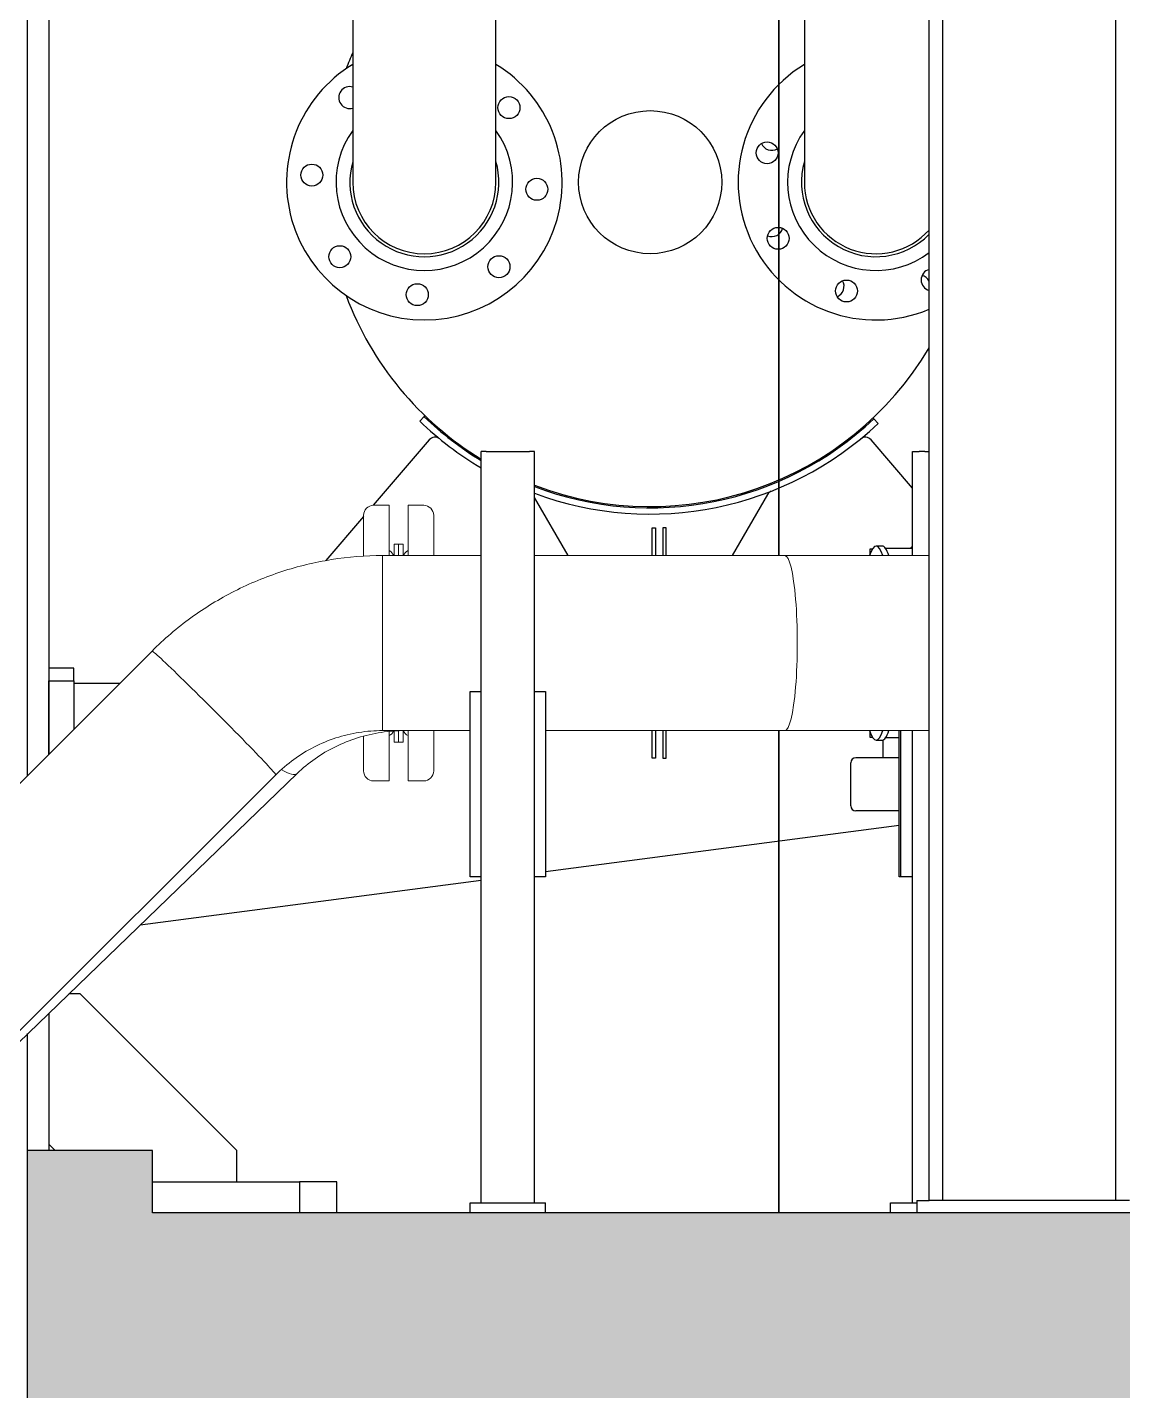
# Model space of a CAD drawing. Header units: millimetres. Extents: x 0 to 157650, y 0 to 89100.
# Drawn here: x 115430 to 118054, y 8704 to 11970 of the extents above; entities that cross this region are included whole.
import ezdxf

# ---------------------------------------------------------------- set-up
doc = ezdxf.new("R2010")
doc.units = ezdxf.units.MM
doc.header["$LTSCALE"] = 150
doc.layers.add('Hatch', color=7, linetype='Continuous', lineweight=18)
doc.layers.add('Visible', color=7, linetype='Continuous', lineweight=25)
doc.layers.add('P_Biomass (BM)', color=150, linetype='Continuous', lineweight=18, true_color=0x007fff)

msp = doc.modelspace()

# ---------------------------------------------------------------- hatches: boundary and pattern name
at = {"layer": 'Hatch'}
h = msp.add_hatch(dxfattribs=at)
h.set_pattern_fill('AR-CONC', color=256, scale=80.749152, angle=45, style=0)
h.set_pattern_definition([(95, (0, 0), (445.3736, 373.7128), [60.562, -666.1805]), (40, (0, 0), (-508.7133, 350.264), [48.4495, -532.9444]), (145.45144, (37.1, 31.14), (-63.3398, 723.977), [51.4697, -566.1663]), (91.1842, (-114.2, 114.2), (703.885, 514.8677), [90.843, -999.271]), (141.6356, (-55.5, 157.1), (-22.529, 1089.881), [77.2045, -849.25]), (36.1842, (-114.2, 114.2), (-22.529, 1089.881), [72.674, -799.4166]), (66, (-28.55, 142.75), (570.712, 110.9352), [60.562, -666.1805]), (11, (-28.55, 142.75), (-275.1193, 552.977), [48.4495, -532.9444]), (116.45144, (19, 152), (295.5927, 663.9122), [51.4697, -566.1663]), (82.5, (0, 0), (-183.13357, 197.0197), [0, -526.4845, 0, -541.0193, 0, -534.9631]), (52.5, (0, 0), (-74.9941, 375.41044), [0, -308.4618, 0, -514.3721, 0, -203.8916]), (12.5, (-127.33, -127.33), (317.68184, 291.92495), [0, -201.8729, 0, -629.8434, 0, -835.7537]), (2.5, (-184.43, -184.43), (275.831, 390.1474), [0, -262.4347, 0, -418.2806, 0, -593.5063])])
h.paths.add_polyline_path([(115730.4, 9130), (115730.4, 9280), (115430.4, 9280), (115430.4, 5830), (110030.4, 5830), (110030.4, 9280), (109730.4, 9280), (109730.4, 9130), (100487.7, 9130), (100487.7, 8830), (100487.7, 8530), (109730.4, 8530), (109730.4, 5530), (115730.4, 5530), (115730.4, 8530), (124973, 8530), (124973, 8830), (124973, 9130)])

# ---------------------------------------------------------------- linework, layer by layer
at = {"layer": 'P_Biomass (BM)'}
for p, q in [((116297.2, 10825), (116259.7, 10825)), ((116297.2, 10825), (116297.2, 10704.6)), ((116342.2, 10704.6), (116342.2, 10825)), ((116342.2, 10825), (116379.7, 10825)), ((116235.7, 10801), (116235.7, 10703.2)), ((116403.7, 10704.6), (116403.7, 10801)), ((116309.2, 10732), (116309.2, 10704.6)), ((116319.7, 10732), (116309.2, 10732)), ((116319.7, 10732), (116319.7, 10704.6)), ((116319.7, 10704.6), (116319.7, 10732)), ((116319.7, 10732), (116330.2, 10732)), ((116330.2, 10704.6), (116330.2, 10732)), ((116281.3, 10704.6), (116281.3, 10285.5)), ((116281.3, 10704.6), (116281.3, 10285.5)), ((116517.6, 10704.6), (116281.3, 10704.6)), ((117244.6, 10704.6), (116645.1, 10704.6)), ((117590.4, 10704.6), (117244.6, 10704.6)), ((115729.1, 10475.9), (114563.1, 9310.5)), ((116235.7, 10272.3), (116235.7, 10189)), ((116491.3, 10285.5), (116281.3, 10285.5)), ((116297.2, 10283.6), (116297.2, 10165)), ((116309.2, 10284.6), (116309.2, 10258)), ((116319.7, 10258), (116309.2, 10258)), ((116319.7, 10285.1), (116319.7, 10258)), ((116319.7, 10258), (116319.7, 10285.1)), ((116319.7, 10258), (116330.2, 10258)), ((116330.2, 10258), (116330.2, 10285.4)), ((116342.2, 10165), (116342.2, 10285.5)), ((116403.7, 10189), (116403.7, 10285.5)), ((117244.6, 10285.5), (116671.3, 10285.5)), ((117590.4, 10285.5), (117244.6, 10285.5)), ((116076.7, 10182.7), (114856.7, 9005.7)), ((116025.3, 10179.5), (114859.3, 9014.1)), ((116297.2, 10165), (116259.7, 10165)), ((116342.2, 10165), (116379.7, 10165))]:
    msp.add_line(p, q, dxfattribs=at)
for centre, radius, start, end in [((116259.7, 10801), 24, 90, 180), ((116379.7, 10801), 24, 0, 90), ((116288.2, 10697.5), 21, 19.616, 64.6231), ((116351.2, 10697.5), 21, 115.3769, 160.384), ((116288.2, 10292.5), 21, 295.3769, 337.4487), ((116351.2, 10292.5), 21, 199.6726, 244.6231), ((116259.7, 10189), 24, 180, 270), ((116379.7, 10189), 24, 270, 0)]:
    msp.add_arc(centre, radius, start, end, dxfattribs=at)
for centre, major_axis, ratio, start_param, end_param in [((117244.6, 10495), (0, -209.6), 0.142852, 0, 3.141593), ((115877.2, 10327.7), (148.1, -148.2), 0.022666, 0, 3.141593), ((115877.2, 10327.7), (148.1, -148.2), 0.022666, 0, 3.141593), ((115931.2, 10333.5), (145.5, -150.8), 0.186002, 5.712569, 6.283185), ((115931.2, 10333.5), (145.5, -150.8), 0.186002, 5.712569, 6.283185)]:
    msp.add_ellipse(centre, major_axis=major_axis, ratio=ratio, start_param=start_param, end_param=end_param, dxfattribs=at)
for points in [[(116281.3, 10704.6), (116240.4, 10704.6), (116199.5, 10701.4), (116118.8, 10688.6), (116078.9, 10679), (116001.1, 10653.7), (115963.2, 10638), (115890.3, 10600.9), (115855.3, 10579.5), (115789.2, 10531.5), (115758, 10504.8), (115729.1, 10475.9)], [(116281.3, 10285.5), (116262.4, 10285.5), (116243.4, 10284), (116205.9, 10278), (116187.5, 10273.6), (116151.4, 10261.9), (116133.8, 10254.6), (116100.1, 10237.4), (116083.9, 10227.5), (116053.2, 10205.2), (116038.7, 10192.9), (116025.3, 10179.5)], [(116335.3, 10285.5), (116316, 10285.5), (116296.6, 10284), (116258.5, 10278.2), (116239.7, 10273.8), (116203.1, 10262.3), (116185.3, 10255.2), (116151.3, 10238.5), (116135, 10228.9), (116104.3, 10207.4), (116089.9, 10195.5), (116076.7, 10182.7)]]:
    msp.add_open_spline(points, degree=3, knots=[3.1415927, 3.1415927, 3.1415927, 3.1415927, 3.2986723, 3.2986723, 3.4557519, 3.4557519, 3.6128316, 3.6128316, 3.7699112, 3.7699112, 3.9269908, 3.9269908, 3.9269908, 3.9269908], dxfattribs=at)
at = {"layer": 'Visible'}
for p, q in [((117590.4, 9160), (117590.4, 18394)), ((117623.4, 9160), (117623.4, 18394)), ((118037.4, 9160), (118037.4, 18394)), ((116529.6, 10954), (116517.6, 10954)), ((116517.6, 9154), (116517.6, 10954)), ((116529.6, 10954), (116633.1, 10954)), ((116645.1, 10954), (116633.1, 10954)), ((116645.1, 9154), (116645.1, 10954)), ((117550.1, 10954), (117550, 10954)), ((117550, 10704.6), (117550, 10954)), ((117550.1, 10954), (117566.4, 10954)), ((117580.1, 10954), (117566.4, 10954)), ((117580.1, 10954), (117590.4, 10954)), ((116927.3, 10771), (116934.8, 10771)), ((116927.3, 10704.6), (116927.3, 10771)), ((116934.8, 10771), (116934.8, 10704.6)), ((116960.3, 10771), (116952.8, 10771)), ((116952.8, 10771), (116952.8, 10704.6)), ((116960.3, 10704.6), (116960.3, 10771)), ((117453.9, 10720), (117447.9, 10720)), ((117447.9, 10720), (117447.9, 10706.4)), ((117477.9, 10727.5), (117463.1, 10727.5)), ((117550, 10721.5), (117486.2, 10721.5)), ((116491.3, 10378.8), (116517.6, 10378.8)), ((116491.3, 9934.8), (116491.3, 10378.8)), ((116645.1, 10378.8), (116671.3, 10378.8)), ((116671.3, 10378.8), (116671.3, 9934.8)), ((116927.3, 10219), (116927.3, 10285.5)), ((116934.8, 10285.5), (116934.8, 10219)), ((116952.8, 10285.5), (116952.8, 10219)), ((116960.3, 10219), (116960.3, 10285.5)), ((117447.9, 10283.6), (117447.9, 10270)), ((117447.9, 10270), (117453.9, 10270)), ((117463.1, 10262.5), (117477.9, 10262.5)), ((117479.7, 10262.8), (117479.7, 10220.5)), ((117486.2, 10268.5), (117518.5, 10268.5)), ((117518.5, 9934.8), (117518.5, 10285.5)), ((117522.3, 9934.8), (117522.3, 10285.5)), ((117550, 9154), (117550, 10285.5)), ((116934.8, 10219), (116927.3, 10219)), ((116952.8, 10219), (116960.3, 10219)), ((117402.6, 10105), (117402.6, 10208.5)), ((117518.5, 10220.5), (117414.5, 10220.5)), ((117518.5, 10093), (117414.5, 10093)), ((116517.6, 9934.8), (116491.3, 9934.8)), ((116671.3, 9934.8), (116645.1, 9934.8)), ((117522.3, 9934.8), (117518.5, 9934.8)), ((117550, 9934.8), (117522.3, 9934.8)), ((116491.3, 9130), (116491.3, 9154)), ((116491.3, 9154), (116671.3, 9154)), ((116671.3, 9130), (116671.3, 9154)), ((117497.4, 9154), (117560.4, 9154)), ((117497.4, 9130), (117497.4, 9154)), ((117560.4, 9160), (117590.4, 9160)), ((117560.4, 9160), (117560.4, 9130)), ((118070.4, 9160), (117590.4, 9160))]:
    msp.add_line(p, q, dxfattribs=at)
at = {"layer": 'Visible', "color": 9, "true_color": 0xc0c0c0}
for p, q in [((117230.4, 14648.1), (117230.4, 10704.6)), ((117230.4, 10704.6), (117230.4, 14648.1)), ((115431.1, 10178.1), (115431.1, 13600)), ((115482.1, 13600), (115482.1, 10229.1)), ((116209.9, 12055), (116209.9, 11599)), ((116552.8, 11599), (116552.8, 12055)), ((117291.4, 12055), (117291.4, 11599)), ((116382.9, 11039.5), (116380.8, 11037.4)), ((116380.8, 11037.4), (116370.4, 11026.6)), ((117457.7, 11032), (117455.6, 11034.2)), ((117468, 11021.1), (117457.7, 11032)), ((116393.1, 10981.9), (116258.6, 10825)), ((117550, 10866.5), (117451, 10981.9)), ((116725.6, 10704.6), (116645.1, 10844)), ((117203.2, 10851.1), (117118.6, 10704.6)), ((116235.7, 10798.3), (116145.1, 10692.6)), ((115542.1, 10435), (115482.1, 10435)), ((115542.1, 10405), (115542.1, 10435)), ((115482.1, 10405), (115542.1, 10405)), ((115482.1, 10229.1), (115482.1, 10405)), ((115542.1, 10405), (115542.1, 10289)), ((115542.1, 10399), (115652.1, 10399)), ((117230.4, 10285.5), (117230.4, 9130)), ((117230.4, 9130), (117230.4, 10285.5)), ((116671.3, 9947.6), (117518.5, 10059.1)), ((115700.6, 9819.9), (116517.6, 9927.4)), ((115557.1, 9655), (115529.7, 9655)), ((115932.1, 9280), (115557.1, 9655)), ((115482.1, 9609), (115482.1, 9280)), ((115431.1, 9280), (115431.1, 9559.8)), ((115730.4, 9280), (115430.4, 9280)), ((115430.4, 9280), (115430.4, 5830)), ((115497.1, 9280), (115482.1, 9295)), ((115730.4, 9130), (115730.4, 9280)), ((115932.1, 9205), (115932.1, 9280)), ((115730.4, 9205), (116082.1, 9205)), ((116172.1, 9205), (116082.1, 9205)), ((116082.1, 9205), (116082.1, 9130)), ((116172.1, 9130), (116172.1, 9205)), ((124973, 9130), (115730.4, 9130))]:
    msp.add_line(p, q, dxfattribs=at)
for centre, radius in [((116583.9, 11777.6), 26.3), ((116922.1, 11599), 171.4), ((117202.2, 11669.4), 26.2), ((116111.8, 11616), 26.3), ((116650.8, 11582), 26.3), ((117228.7, 11464.5), 26.2), ((116178.8, 11420.5), 26.3), ((116559.9, 11396.5), 26.3), ((116364.3, 11329.6), 26.3), ((117392.4, 11338.4), 26.2)]:
    msp.add_circle(centre, radius, dxfattribs=at)
for centre, radius, start, end in [((116922.1, 11599), 777, 156.4343, 159.5253), ((116381.3, 11599), 330, 121.3018, 58.6982), ((117462.8, 11599), 330, 121.3018, 292.7366), ((116202.8, 11801.6), 26.3, 74.3306, 285.6694), ((116381.3, 11599), 211.5, 144.1583, 35.8417), ((117213.4, 11702.3), 27, 202.8728, 299.5088), ((117462.8, 11599), 211.5, 144.1583, 307.0882), ((116381.3, 11599), 178.5, 163.8433, 16.1567), ((117462.8, 11599), 178.5, 163.8433, 315.6047), ((116381.3, 11599), 171.4, 180, 0), ((116381.3, 11599), 171.4, 180, 0), ((117462.8, 11599), 171.4, 180, 318.0657), ((117462.8, 11599), 171.4, 180, 318.0657), ((117213.4, 11495.7), 27, 247.8728, 344.5088), ((117597.3, 11364.9), 26.2, 105.4044, 254.5956), ((117566.1, 11349.6), 27, 26.2328, 74.5088), ((117359.5, 11349.6), 27, 292.8728, 29.5088), ((116922.1, 11599), 777, 200.4747, 238.6275), ((116922.1, 11599), 777, 249.1142, 329.3272), ((116922.1, 11599), 795, 226.0587, 239.4153), ((116922.1, 11599), 780, 226.0587, 238.7618), ((116922.1, 11599), 780, 226.0577, 238.7618), ((116922.1, 11599), 780, 249.1982, 313.3666), ((116922.1, 11599), 780, 249.1982, 313.3666), ((116922.1, 11599), 795, 249.6084, 313.3666), ((116406.8, 10970.2), 18, 50.6674, 139.3987), ((117437.4, 10970.2), 18, 40.6013, 129.3326), ((117218.8, 10842.1), 18, 111.4031, 150)]:
    msp.add_arc(centre, radius, start, end, dxfattribs=at)
at = {"layer": 'Visible'}
for centre, major_axis, ratio, start_param, end_param in [((117463.1, 10495), (0, 232.5), 0.157549, 5.835128, 6.731243), ((117477.9, 10495), (0, 232.5), 0.157549, 5.835128, 6.283185), ((117553.5, 10495), (0, 232.5), 0.157549, 0.095981, 0.227676), ((117463.1, 10495), (0, -232.5), 0.157549, 5.835128, 6.731243), ((117477.9, 10495), (0, -232.5), 0.157549, 0, 0.448058), ((117414.5, 10208.5), (0, 12), 0.987511, 0, 1.570796), ((117414.5, 10105), (0, -12), 0.987511, 4.712389, 6.283185)]:
    msp.add_ellipse(centre, major_axis=major_axis, ratio=ratio, start_param=start_param, end_param=end_param, dxfattribs=at)

doc.saveas('drawing.dxf')
